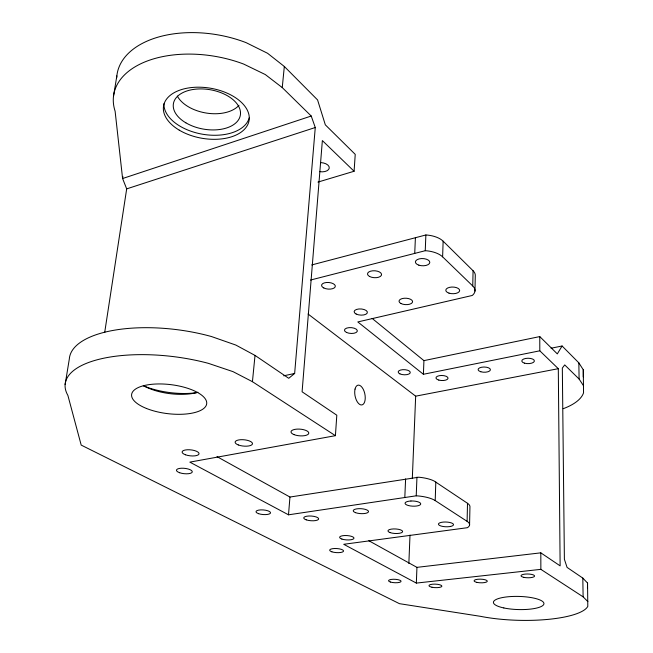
<?xml version="1.0" encoding="UTF-8"?>
<svg xmlns="http://www.w3.org/2000/svg" width="653" height="653" viewBox="0 0 653 653"><rect width="100%" height="100%" fill="white"/><g stroke="black" fill="none" stroke-linecap="round" stroke-linejoin="round"><path stroke-width="0.98" d="M583.26 376.903L583.284 369.802L578.844 362.856L562.094 346L551.108 348.22M583.284 369.802L583.545 392.804A64.565 26.455 0.3 0 1 563.196 408.705M587.463 588.002L587.545 583.047L582.811 578.093L567.065 567.392L564.388 559.27L562.331 368.063L564.714 364.913L579.105 379.042L583.578 385.85M587.545 583.047L587.798 606.359A69.373 18.072 1.5 0 1 480.551 616.342L399.424 603.666L81.192 445.093L67.879 395.4A103.998 40.2 7 0 1 101.574 358.693A103.998 40.2 7 0 1 208.429 363.362L233.023 371.647L252.433 381.687L335.413 435.673L336.809 415.21L302.094 391.792L322.362 140.575L354.089 171.257L317.962 182.089M469.564 525.069L469.94 507.128A22.504 7.395 2 0 0 467.507 503.292L434.172 481.041A23.394 8.024 2.5 0 0 418.663 477.212L289.956 497.039L217.008 456.643M474.968 291.116L475.278 275.974A20.733 10.203 1.2 0 0 473.074 270.75L443.134 241.186A21.516 11.036 1.9 0 0 427.437 235.08L425.87 234.974L311.726 264.938M587.88 601.609L583.121 596.842L540.864 569.351L416.345 583.088L343.715 544.3L467.393 527.697A22.635 7.15 2.1 0 0 467.107 521.347L467.507 503.292M368.831 540.717L416.941 567.359L540.815 552.838L560.135 565.865L558.299 368.684L539.802 350.808L423.405 374.275L357.811 321.937L472.201 295.483L472.935 294.87A20.847 10.04 1.2 0 0 472.748 285.973L473.074 270.742M472.748 285.973L442.62 256.841L443.134 241.186M467.107 521.347L435.208 500.598L435.812 482.004M310.51 280.047L425.25 250.711L425.87 234.974M335.413 435.673L189.835 462.128L288.504 514.817L416.222 495.815L416.957 477.106M423.405 374.275L423.928 360.627L372.12 318.395M416.345 583.088L416.941 567.359M408.851 563.49L410.002 535.101M412.321 478.306L415.667 396.167L308.069 314.028M414.728 253.397L415.406 237.716M404.811 497.513L405.611 478.886M354.089 171.257L355.232 154.369L325.325 124.837L317.578 99.933L284.324 66.475L267.55 53.268L246.132 42.657A92.767 55.701 10 0 0 116.699 77.805M288.504 514.817L289.956 497.039M65.12 384.576L69.332 358.905A103.068 41.678 7.2 0 1 211.507 336.556L235.831 345.062L255.021 355.412L288.732 378.307L294.65 373.467L315.268 127.515L311.228 116.03L282.251 87.584L265.306 74.556L243.683 64.076A93.501 54.811 9.7 0 0 148.002 60.721A93.501 54.811 9.7 0 0 115.116 111.23L122.593 178.53L126.682 188.88L104.684 332.532M282.251 87.584L284.324 66.475M252.433 381.687L255.021 355.412M122.895 176.588L122.593 178.53L311.228 116.03M113.459 96.579L116.854 75.854M562.094 346L557.303 353.893L539.77 336.581L423.928 360.627M126.682 188.88L315.268 127.515M283.712 375.81L294.65 373.467M415.667 396.167L558.299 368.684M416.222 495.815L417.936 495.929A23.541 7.771 2.5 0 1 435.208 500.598M425.25 250.711L426.825 250.817A21.639 10.856 2 0 1 442.612 256.849M582.811 578.093L583.121 596.842M578.844 362.856L579.105 379.042M540.815 552.838L540.864 569.351M539.77 336.581L539.802 350.808M238.982 105.313A33.752 20.227 10 0 1 206.87 113.14A33.752 20.227 10 0 1 177.338 96.081M196.447 392.706A47.808 19.288 7.2 0 1 143.807 385.98M249.209 117.883A43.318 25.475 9.8 0 1 202.961 134.298A43.318 25.475 9.8 0 1 163.944 103.737M197.932 392.265A37.556 15.019 7.1 0 1 143.317 385.564M320.77 162.621A8.114 4.579 5.2 0 1 329.259 168.09A8.114 4.579 5.2 0 1 319.521 171.617M450.643 526.4L449.484 526.62A7.534 2.375 2.1 0 1 439.64 525.477A7.534 2.375 2.1 0 1 441.363 522.359A7.534 2.375 2.1 0 1 451.509 522.963L452.643 523.51A7.534 2.375 2.1 0 1 451.084 526.318L450.643 526.4M410.949 500.998L409.039 501.178A7.844 2.588 2.5 0 0 405.611 504.263A7.844 2.588 2.5 0 0 414.81 506.173L416.704 506.002A7.844 2.588 2.5 0 0 420.499 503.259L419.748 502.606A7.844 2.588 2.5 0 0 410.949 500.998M185.86 122.821A33.964 19.974 9.8 0 0 240.141 116.169A33.964 19.974 9.8 0 0 194.643 89.273A33.964 19.974 9.8 0 0 185.86 122.821M185.452 454.774A8.538 3.004 6.2 0 0 198.994 454.015A8.538 3.004 6.2 0 0 187.248 449.762A8.538 3.004 6.2 0 0 185.452 454.774M323.798 287.965A6.897 3.314 4.4 0 0 335.169 286.92A6.897 3.314 4.4 0 0 326.394 282.504A6.897 3.314 4.4 0 0 323.798 287.965M390.07 532.587A7.354 2.277 2.8 0 0 402.379 532.138A7.354 2.277 2.8 0 0 393.433 528.93A7.354 2.277 2.8 0 0 390.07 532.587M418.842 265.159A7.207 3.616 2 0 0 429.805 262.449A7.207 3.616 2 0 0 419.153 258.906A7.207 3.616 2 0 0 418.842 265.159M369.606 276.497A7.044 3.469 3.3 0 0 381.352 275.395A7.044 3.469 3.3 0 0 372.651 270.807A7.044 3.469 3.3 0 0 369.606 276.497M399.905 373.867A6.073 2.571 2.6 0 0 410.076 373.132A6.073 2.571 2.6 0 0 402.73 369.68A6.073 2.571 2.6 0 0 399.905 373.867M390.347 582.019A6.293 1.73 2.9 0 0 400.877 581.741A6.293 1.73 2.9 0 0 393.212 579.26A6.293 1.73 2.9 0 0 390.347 582.019M356.154 314.036A6.652 3.094 3.6 0 0 367.206 313.089A6.652 3.094 3.6 0 0 358.913 308.967A6.652 3.094 3.6 0 0 356.154 314.036M346.465 332.41A6.457 2.914 3.8 0 0 357.175 331.528A6.457 2.914 3.8 0 0 349.061 327.635A6.457 2.914 3.8 0 0 346.465 332.41M331.871 551.809A6.971 2.049 3.6 0 0 343.388 551.434A6.971 2.049 3.6 0 0 334.556 548.504A6.971 2.049 3.6 0 0 331.871 551.809M293.997 434.612A8.93 3.355 4.5 0 0 308.624 433.747A8.93 3.355 4.5 0 0 297.066 429.111A8.93 3.355 4.5 0 0 293.997 434.612M238.312 444.954A8.726 3.175 5.4 0 0 252.385 444.146A8.726 3.175 5.4 0 0 240.72 439.706A8.726 3.175 5.4 0 0 238.312 444.954M179.648 472.731A7.95 2.685 6.1 0 0 192.235 472.07A7.95 2.685 6.1 0 0 181.256 468.234A7.95 2.685 6.1 0 0 179.648 472.731M523.845 577.35A6.791 1.894 1.2 0 0 534.554 576.207A6.791 1.894 1.2 0 0 525.004 574.109A6.791 1.894 1.2 0 0 523.845 577.35M503.838 607.951A25.263 6.571 1.5 0 0 543.81 604.286A25.263 6.571 1.5 0 0 508.442 596.736A25.263 6.571 1.5 0 0 503.838 607.951M355.575 512.67A7.656 2.473 3.3 0 0 368.3 512.14A7.656 2.473 3.3 0 0 358.758 508.671A7.656 2.473 3.3 0 0 355.575 512.67M341.878 539.06A7.199 2.179 3.5 0 0 353.795 538.635A7.199 2.179 3.5 0 0 344.743 535.533A7.199 2.179 3.5 0 0 341.878 539.06M477.008 582.403A6.628 1.828 1.8 0 0 487.309 581.301A6.628 1.828 1.8 0 0 477.759 579.26A6.628 1.828 1.8 0 0 477.008 582.403M258.596 513.674A7.305 2.31 4.7 0 0 270.44 513.176A7.305 2.31 4.7 0 0 260.767 509.887A7.305 2.31 4.7 0 0 258.596 513.674M524.416 363.141A6.31 2.71 -0.1 0 0 534.374 361.191A6.31 2.71 -0.1 0 0 525.494 358.473A6.31 2.71 -0.1 0 0 524.416 363.141M438.792 380.079A6.04 2.53 1.8 0 0 448.048 378.267A6.04 2.53 1.8 0 0 439.191 375.704A6.04 2.53 1.8 0 0 438.792 380.079M179.257 130.159A43.384 25.394 9.7 0 0 248.752 122.005A43.384 25.394 9.7 0 0 190.921 87.616A43.384 25.394 9.7 0 0 179.257 130.159M448.986 293.132A6.946 3.347 1.3 0 0 459.663 290.65A6.946 3.347 1.3 0 0 449.533 287.353A6.946 3.347 1.3 0 0 448.986 293.132M306.208 519.837A7.493 2.359 4 0 0 318.509 519.347A7.493 2.359 4 0 0 308.869 516.001A7.493 2.359 4 0 0 306.208 519.837M146.386 408.435A37.825 14.586 7 0 0 206.438 404.86A37.825 14.586 7 0 0 154.655 384.078A37.825 14.586 7 0 0 146.386 408.435M431.992 587.251A6.489 1.763 2.4 0 0 441.893 586.198A6.489 1.763 2.4 0 0 432.368 584.215A6.489 1.763 2.4 0 0 431.992 587.251M400.95 303.506A6.791 3.216 2.5 0 0 412.345 302.51A6.791 3.216 2.5 0 0 404.134 298.25A6.791 3.216 2.5 0 0 400.95 303.506M480.82 371.761A6.171 2.62 0.9 0 0 490.411 369.884A6.171 2.62 0.9 0 0 481.547 367.247A6.171 2.62 0.9 0 0 480.82 371.761M355.036 389.09A10.081 4.995 78.8 0 0 360.831 404.909A10.081 4.995 78.8 0 0 364.056 391.139A10.081 4.995 78.8 0 0 355.036 389.09"/></g></svg>
